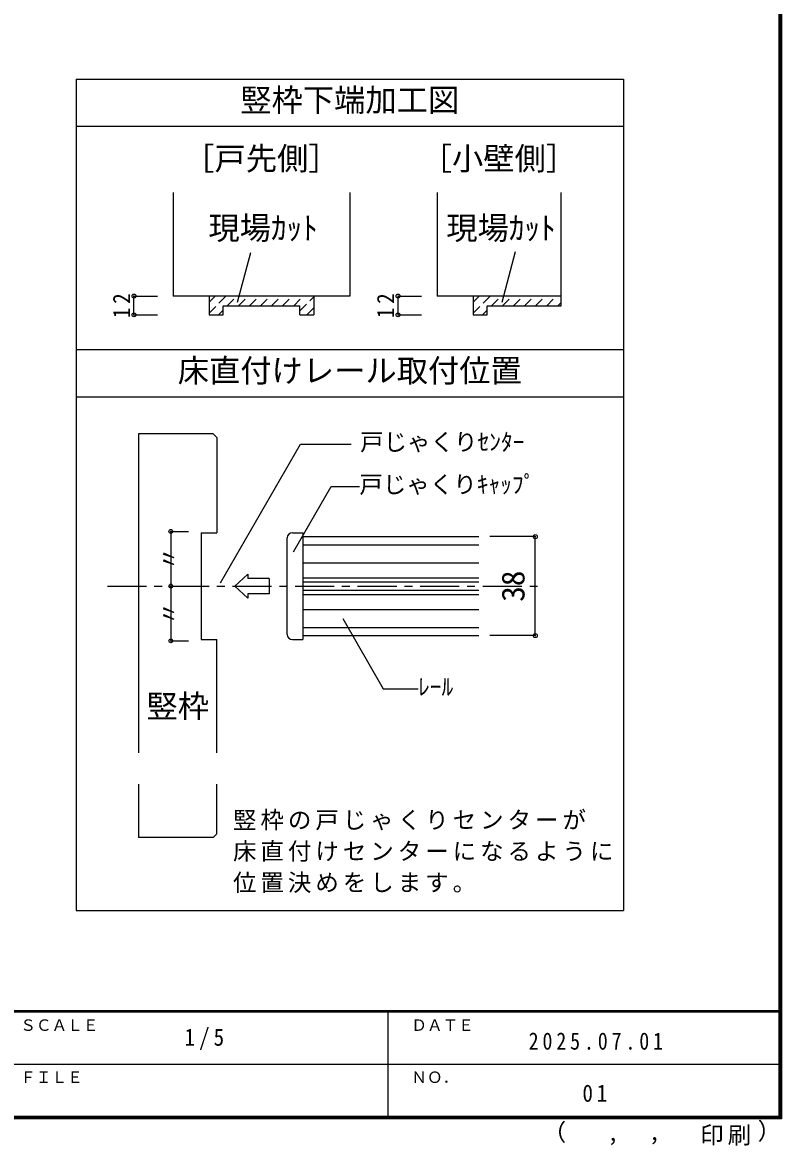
# Model space of a CAD drawing. Units: millimetres, scale not verified, with parts at other scales. Extents: x -973 to 977, y -718 to 696.
# Drawn here: x 491 to 977, y -718 to 0 of the extents above; entities that cross this region are included whole.
import ezdxf
from ezdxf.enums import TextEntityAlignment as Align

# ---------------------------------------------------------------- set-up
doc = ezdxf.new("R2010")
doc.units = ezdxf.units.MM
doc.header["$LTSCALE"] = 5
doc.header["$PDMODE"] = 32
doc.header["$PDSIZE"] = 2.5
doc.linetypes.add('CHAIN1', pattern=[8, 5, -1, 1, -1])
doc.linetypes.add('DASHED1', pattern=[1.8, 1.2, -0.6])
for name, color, linetype in [('0-4_枠', 3, 'Continuous'), ('0-A_文字', 7, 'Continuous'), ('0-B_寸法', 7, 'Continuous'), ('0-C_ハッチ', 4, 'DASHED1'), ('2-1_通り芯', 4, 'CHAIN1'), ('2-4_枠', 3, 'Continuous'), ('2-7_金物', 4, 'Continuous'), ('2-A_寸法', 7, 'Continuous'), ('2-B_ﾊｯﾁ', 4, 'Continuous'), ('F-1_枠', 6, 'Continuous'), ('F-A_文字', 7, 'Continuous')]:
    doc.layers.add(name, color=color, linetype=linetype)
doc.styles.add('ＭＳ ゴシック', font='')
doc.styles.get('ＭＳ ゴシック').set_extended_font_data('MS Gothic')

msp = doc.modelspace()

# ---------------------------------------------------------------- linework, layer by layer
at = {"layer": '0-4_枠'}
for p, q in [((587.653, -108.267), (587.653, -174.499)), ((700.653, -108.267), (700.653, -174.499)), ((756.471, -108.267), (756.471, -174.499)), ((835.471, -108.267), (835.471, -180.999)), ((700.653, -174.499), (587.653, -174.499)), ((677.653, -174.499), (677.653, -186.499)), ((835.471, -174.499), (756.471, -174.499)), ((779.471, -174.499), (779.471, -186.499)), ((619.653, -186.499), (619.653, -180.799)), ((619.653, -180.799), (668.653, -180.799)), ((668.653, -186.499), (668.653, -180.799)), ((668.653, -186.499), (677.653, -186.499)), ((779.471, -186.499), (788.471, -186.499)), ((788.471, -186.499), (788.471, -180.799)), ((788.471, -180.799), (835.471, -180.799))]:
    msp.add_line(p, q, dxfattribs=at)
msp.add_lwpolyline([(610.653, -174.499), (610.653, -186.499), (619.653, -186.499)], dxfattribs=at)
at = {"layer": '0-A_文字', "color": 3}
for p, q in [((525.653, -35.808), (875.653, -35.808)), ((525.653, -35.808), (525.653, -567.5)), ((875.653, -35.808), (875.653, -567.5)), ((525.653, -65.808), (875.653, -65.808)), ((875.653, -208.912), (525.653, -208.912)), ((525.653, -238.912), (875.653, -238.912)), ((525.653, -567.5), (875.653, -567.5))]:
    msp.add_line(p, q, dxfattribs=at)
at = {"layer": '0-A_文字'}
for p, q in [((628.836, -178.491), (637.345, -146.735)), ((797.982, -178.491), (806.663, -146.091))]:
    msp.add_line(p, q, dxfattribs=at)
at = {"layer": '0-B_寸法', "color": 4}
for p, q in [((562.653, -186.499), (562.653, -174.499)), ((562.653, -174.499), (577.653, -174.499)), ((731.471, -186.499), (731.471, -174.499)), ((731.471, -174.499), (746.471, -174.499)), ((562.653, -186.499), (577.653, -186.499)), ((731.471, -186.499), (746.471, -186.499))]:
    msp.add_line(p, q, dxfattribs=at)
at = {"layer": '0-B_寸法'}
for p in [(562.653, -174.499), (731.471, -174.499), (562.653, -186.499), (731.471, -186.499)]:
    msp.add_point(p, dxfattribs=at)
at = {"layer": '0-C_ハッチ'}
for p, q in [((610.653, -185.415), (621.569, -174.499)), ((610.653, -178.344), (614.498, -174.499)), ((622.34, -180.799), (628.64, -174.499)), ((629.411, -180.799), (635.711, -174.499)), ((636.482, -180.799), (642.782, -174.499)), ((643.553, -180.799), (649.853, -174.499)), ((650.624, -180.799), (656.924, -174.499)), ((657.695, -180.799), (663.995, -174.499)), ((664.766, -180.799), (671.066, -174.499)), ((668.653, -183.984), (677.653, -174.984)), ((779.471, -178.344), (783.316, -174.499)), ((779.471, -185.415), (790.387, -174.499)), ((791.158, -180.799), (797.458, -174.499)), ((798.229, -180.799), (804.529, -174.499)), ((805.3, -180.799), (811.6, -174.499)), ((812.371, -180.799), (818.671, -174.499)), ((819.442, -180.799), (825.742, -174.499)), ((826.513, -180.799), (832.813, -174.499)), ((833.584, -180.799), (835.471, -178.913)), ((616.64, -186.499), (619.653, -183.486)), ((673.208, -186.499), (677.653, -182.055)), ((785.458, -186.499), (788.471, -183.486))]:
    msp.add_line(p, q, dxfattribs=at)
at = {"layer": '2-1_通り芯'}
msp.add_line((545.653, -360.026), (825.653, -360.026), dxfattribs=at)
at = {"layer": '2-4_枠'}
for p, q in [((613.296, -262.526), (565.653, -262.526)), ((565.653, -262.526), (565.653, -466.651)), ((615.653, -264.883), (613.296, -262.526)), ((615.653, -264.883), (615.653, -325.859)), ((605.653, -325.859), (605.653, -394.193)), ((605.653, -325.859), (615.653, -325.859)), ((605.653, -394.193), (615.653, -394.193)), ((615.653, -466.651), (615.653, -394.193)), ((565.653, -486.651), (565.653, -520.859)), ((615.653, -518.502), (615.653, -486.651)), ((613.296, -520.859), (565.653, -520.859)), ((613.296, -520.859), (615.653, -518.502))]:
    msp.add_line(p, q, dxfattribs=at)
at = {"layer": '2-7_金物'}
for p, q in [((660.653, -390.859), (660.653, -329.193)), ((663.986, -325.859), (670.653, -325.859)), ((670.653, -325.859), (670.653, -394.193)), ((670.653, -333.578), (783.114, -333.578)), ((670.653, -345.026), (783.114, -345.026)), ((627.239, -360.026), (635.522, -352.434)), ((635.522, -352.434), (635.522, -355.195)), ((649.096, -355.195), (635.522, -355.195)), ((649.096, -355.195), (649.096, -364.858)), ((670.653, -354.645), (783.114, -354.645)), ((627.239, -360.026), (635.522, -367.618)), ((635.522, -364.858), (635.522, -367.618)), ((649.096, -364.858), (635.522, -364.858)), ((670.653, -365.407), (783.114, -365.407)), ((670.653, -375.026), (783.114, -375.026)), ((670.653, -386.474), (783.114, -386.474)), ((663.986, -394.193), (670.653, -394.193))]:
    msp.add_line(p, q, dxfattribs=at)
at = {"layer": '2-7_金物', "color": 7}
for p, q in [((670.653, -328.359), (783.114, -328.359)), ((670.653, -328.359), (670.653, -391.693)), ((670.653, -357.359), (783.114, -357.359)), ((670.653, -362.693), (783.114, -362.693)), ((670.653, -391.693), (783.114, -391.693))]:
    msp.add_line(p, q, dxfattribs=at)
at = {"layer": '2-7_金物'}
for centre, start, end in [((663.986, -329.193), 90, 180), ((663.986, -390.859), 180, 270)]:
    msp.add_arc(centre, 3.333, start, end, dxfattribs=at)
at = {"layer": '2-A_寸法'}
for p, q in [((617.954, -357.891), (669.203, -269.126)), ((669.203, -269.126), (701.548, -269.126)), ((664.571, -338.003), (688.657, -296.286)), ((688.657, -296.286), (706.789, -296.286)), ((696.148, -380.794), (722.056, -425.668)), ((722.056, -425.668), (744.29, -425.668))]:
    msp.add_line(p, q, dxfattribs=at)
msp.add_point((586.21, -360.026), dxfattribs=at)
at = {"layer": '2-B_ﾊｯﾁ'}
for p, q in [((586.21, -325.026), (586.21, -395.026)), ((586.21, -325.026), (597.599, -325.026)), ((819.249, -328.359), (790.184, -328.359)), ((819.249, -391.693), (819.249, -328.359)), ((586.21, -395.026), (597.599, -395.026)), ((819.249, -391.693), (790.184, -391.693))]:
    msp.add_line(p, q, dxfattribs=at)
at = {"layer": '2-B_ﾊｯﾁ', "color": 7}
for p in [(586.21, -325.026), (819.249, -328.359), (586.21, -395.026), (819.249, -391.693)]:
    msp.add_point(p, dxfattribs=at)
at = {"layer": 'F-1_枠'}
for p, q in [((974.986, 695.833), (974.986, -700.833)), ((975.82, 695.833), (975.82, -700.833)), ((976.653, 695.833), (976.653, -700.833)), ((976.653, -631.667), (-973.347, -631.667)), ((976.653, -632.5), (-973.347, -632.5)), ((724.986, -632.5), (724.986, -699.167)), ((1.653, -665.833), (974.986, -665.834)), ((976.653, -699.167), (-973.347, -699.167)), ((976.653, -700), (-973.347, -700)), ((976.653, -700.833), (-973.347, -700.833))]:
    msp.add_line(p, q, dxfattribs=at)

# ---------------------------------------------------------------- texts
at = {"layer": '0-A_文字', "style": 'ＭＳ ゴシック'}
for s, p in [('竪枠下端加工図', (630.653, -60.808)), ('［戸先側］', (594.153, -98.267)), ('［小壁側］', (745.971, -98.267)), ('現場ｶｯﾄ', (610.255, -142.691)), ('現場ｶｯﾄ', (762.331, -142.691)), ('床直付けレール取付位置', (590.653, -233.912))]:
    msp.add_text(s, height=14.66, dxfattribs=at).set_placement(p, align=Align.BOTTOM_LEFT)
at = {"layer": '0-B_寸法', "char_height": 11, "attachment_point": 7, "rotation": 90, "style": 'ＭＳ ゴシック'}
for insert in [(560.153, -188.624), (728.971, -188.624)]:
    msp.add_mtext('\\T1.36;\\W0.9;12', dxfattribs=dict(at, insert=insert))
at = {"layer": '2-A_寸法', "style": 'ＭＳ ゴシック'}
for s, height, p in [('戸じゃくりｾﾝﾀｰ', 11, (707.25, -276.626)), ('戸じゃくりｷｬｯﾌﾟ', 11, (706.789, -303.786)), ('ﾚｰﾙ', 11, (744.29, -433.168)), ('竪枠', 14.66, (570.653, -448.507))]:
    msp.add_text(s, height=height, dxfattribs=at).set_placement(p, align=Align.BOTTOM_LEFT)
for p in [(593.71, -350.026), (593.71, -385.026)]:
    msp.add_text('〃', height=11, rotation=90, dxfattribs=at).set_placement(p, align=Align.BOTTOM_LEFT)
at = {"layer": '2-A_寸法', "char_height": 11, "attachment_point": 7, "style": 'ＭＳ ゴシック'}
for s, insert in [('\\T1.17;竪枠の戸じゃくりセンターが', (625.967, -516.308)), ('\\T1.17;床直付けセンターになるように', (625.967, -536.308)), ('\\T1.17;位置決めをします。', (625.967, -556.308))]:
    msp.add_mtext(s, dxfattribs=dict(at, insert=insert))
at = {"layer": '2-B_ﾊｯﾁ', "color": 7, "style": 'ＭＳ ゴシック'}
msp.add_text('38', height=14.66, rotation=90, dxfattribs=at).set_placement((816.749, -370.026), align=Align.BOTTOM_LEFT)
at = {"layer": 'F-A_文字', "style": 'ＭＳ ゴシック'}
for s, height, p in [('ＳＣＡＬＥ', 7.331, (489.986, -646.667)), ('ＤＡＴＥ', 7.331, (739.986, -646.667)), ('ＦＩＬＥ', 7.331, (489.986, -680)), ('ＮＯ．', 7.331, (739.986, -680.001)), ('（', 11, (823.992, -718.052)), ('）', 11, (961.387, -717.355)), (',', 11, (865.199, -718.052)), (',', 11, (891.686, -717.588))]:
    msp.add_text(s, height=height, dxfattribs=at).set_placement(p, align=Align.BOTTOM_LEFT)
at = {"layer": 'F-A_文字', "char_height": 11, "attachment_point": 7, "style": 'ＭＳ ゴシック'}
for s, insert in [('\\T1.38;\\W0.9;1/5', (594.986, -656.667)), ('\\T1.39;\\W0.85;2025.07.01', (814.986, -656.667)), ('\\T1.36;\\W0.9;01', (849.361, -690.001)), ('\\T1.17;印刷', (924.678, -717.82))]:
    msp.add_mtext(s, dxfattribs=dict(at, insert=insert))

doc.saveas('drawing.dxf')
